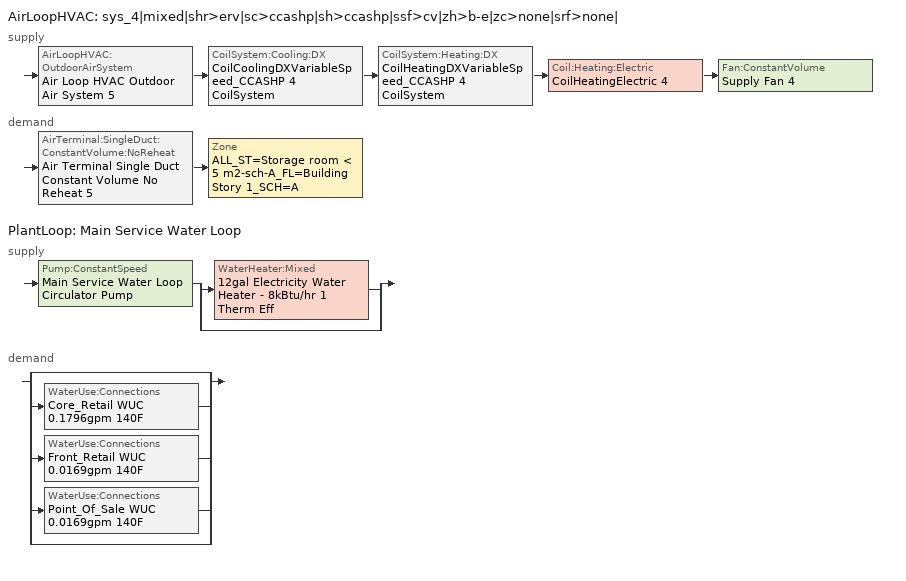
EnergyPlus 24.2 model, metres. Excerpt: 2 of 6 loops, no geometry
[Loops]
AirLoopHVAC 'sys_4|mixed|shr>erv|sc>ccashp|sh>ccashp|ssf>cv|zh>b-e|zc>none|srf>none|'
 supply: AirLoopHVAC:OutdoorAirSystem 'Air Loop HVAC Outdoor Air System 5' > CoilSystem:Cooling:DX 'CoilCoolingDXVariableSpeed_CCASHP 4 CoilSystem' > CoilSystem:Heating:DX 'CoilHeatingDXVariableSpeed_CCASHP 4 CoilSystem' > Coil:Heating:Electric 'CoilHeatingElectric 4' > Fan:ConstantVolume 'Supply Fan 4'
 demand: AirTerminal:SingleDuct:ConstantVolume:NoReheat 'Air Terminal Single Duct Constant Volume No Reheat 5' > Zone 'ALL_ST=Storage room < 5 m2-sch-A_FL=Building Story 1_SCH=A'
PlantLoop 'Main Service Water Loop'
 supply: Pump:ConstantSpeed 'Main Service Water Loop Circulator Pump' > split
  | WaterHeater:Mixed '12gal Electricity Water Heater - 8kBtu/hr 1 Therm Eff'
  | bypass
 demand: split
  | bypass
  | WaterUse:Connections 'Core_Retail WUC 0.1796gpm 140F'
  | WaterUse:Connections 'Front_Retail WUC 0.0169gpm 140F'
  | WaterUse:Connections 'Point_Of_Sale WUC 0.0169gpm 140F'
  | bypass
[ZoneControl:Thermostat]
ALL_ST=Storage room < 5 m2-sch-A_FL=Building Story 1_SCH=A Thermostat: Zone or ZoneList=ALL_ST=Storage room < 5 m2-sch-A_FL=Building Story 1_SCH=A; Control Type Schedule=ALL_ST=Storage room < 5 m2-sch-A_FL=Building Story 1_SCH=A Thermostat Schedule; Control 1=Space Function Storage room < 5 m2-sch-A Thermostat 3; Temperature Difference Between Cutout And Setpoint {deltaC}=0
[ThermostatSetpoint:DualSetpoint]
Space Function Storage room < 5 m2-sch-A Thermostat 3: Heating Setpoint Temperature Schedule=NECB-A-Thermostat Setpoint-Heating; Cooling Setpoint Temperature Schedule=NECB-A-Thermostat Setpoint-Cooling
[AirTerminal:SingleDuct:ConstantVolume:NoReheat]
Air Terminal Single Duct Constant Volume No Reheat 5: Availability Schedule=Always On Discrete; Maximum Air Flow Rate {m3/s}=AutoSize
[ZoneHVAC:Baseboard:Convective:Electric]
ZoneHVACBaseboardConvectiveElectric 4: Availability Schedule=Always On Discrete; Heating Design Capacity {W}=Autosize; Efficiency=1
[Zone equipment]
ALL_ST=Storage room < 5 m2-sch-A_FL=Building Story 1_SCH=A: Air Terminal Single Duct Constant Volume No Reheat 5, ZoneHVACBaseboardConvectiveElectric 4
[Sizing:Zone]
ALL_ST=Storage room < 5 m2-sch-A_FL=Building Story 1_SCH=A: Zone Cooling Design Supply Air Temperature Input Method=TemperatureDifference; Zone Cooling Design Supply Air Temperature {C}=13; Zone Cooling Design Supply Air Temperature Difference {deltaC}=11; Zone Heating Design Supply Air Temperature Input Method=TemperatureDifference; Zone Heating Design Supply Air Temperature {C}=43; Zone Heating Design Supply Air Temperature Difference {deltaC}=21; Zone Cooling Design Supply Air Humidity Ratio {kgWater/kgDryAir}=0.0085; Zone Heating Design Supply Air Humidity Ratio {kgWater/kgDryAir}=0.008; Design Specification Outdoor Air Object=ALL_ST=Storage room < 5 m2-sch-A_FL=Building Story 1_SCH=A DSOA Space List; Zone Heating Sizing Factor=1.3; Zone Cooling Sizing Factor=1.1; Cooling Design Air Flow Method=DesignDay; Cooling Design Air Flow Rate {m3/s}=0; Cooling Minimum Air Flow per Zone Floor Area {m3/s-m2}=0.000762; Cooling Minimum Air Flow {m3/s}=0; Cooling Minimum Air Flow Fraction=0; Heating Design Air Flow Method=DesignDay; Heating Design Air Flow Rate {m3/s}=0; Heating Maximum Air Flow per Zone Floor Area {m3/s-m2}=0.002032; Heating Maximum Air Flow {m3/s}=0.141576; Heating Maximum Air Flow Fraction=0.3; Account for Dedicated Outdoor Air System=No; Zone Load Sizing Method=Sensible Load Only No Latent Load; Zone Latent Cooling Design Supply Air Humidity Ratio Input Method=HumidityRatioDifference; Zone Cooling Design Supply Air Humidity Ratio Difference {kgWater/kgDryAir}=0.005; Zone Latent Heating Design Supply Air Humidity Ratio Input Method=HumidityRatioDifference; Zone Humidification Design Supply Air Humidity Ratio Difference {kgWater/kgDryAir}=0.005; Type of Space Sum to Use=Coincident
[Controller:MechanicalVentilation]
Controller Mechanical Ventilation 5: Availability Schedule=sys_4|mixed|shr>none|sc>ccashp|sh>ccashp|ssf>cv|zh>b-e|zc>none|srf>none| Occ Sch; Demand Controlled Ventilation=No; System Outdoor Air Method=ZoneSum; Zone or ZoneList Name 1=ALL_ST=Storage room < 5 m2-sch-A_FL=Building Story 1_SCH=A; Design Specification Outdoor Air Object Name 1=Space Function Storage room < 5 m2-sch-A Ventilation
[DesignSpecification:OutdoorAir]
Space Function Storage room < 5 m2-sch-A Ventilation: Outdoor Air Method=Sum; Outdoor Air Flow per Person {m3/s-person}=0.00507815; Outdoor Air Flow per Zone Floor Area {m3/s-m2}=0.0003048; Outdoor Air Flow per Zone {m3/s}=0; Outdoor Air Flow Air Changes per Hour {1/hr}=0
[DesignSpecification:OutdoorAir:SpaceList]
ALL_ST=Storage room < 5 m2-sch-A_FL=Building Story 1_SCH=A DSOA Space List: Space Name 1=Back_Space; Space Design Specification Outdoor Air Object Name 1=Space Function Storage room < 5 m2-sch-A Ventilation
[AirLoopHVAC]
sys_4|mixed|shr>erv|sc>ccashp|sh>ccashp|ssf>cv|zh>b-e|zc>none|srf>none|: Design Supply Air Flow Rate {m3/s}=AutoSize; Design Return Air Flow Fraction of Supply Air Flow=1
[Sizing:System]
sys_4|mixed|shr>erv|sc>ccashp|sh>ccashp|ssf>cv|zh>b-e|zc>none|srf>none|: Type of Load to Size On=Sensible; Design Outdoor Air Flow Rate {m3/s}=Autosize; Central Heating Maximum System Air Flow Ratio=1; Preheat Design Temperature {C}=7; Preheat Design Humidity Ratio {kgWater/kgDryAir}=0.008; Precool Design Temperature {C}=13; Precool Design Humidity Ratio {kgWater/kgDryAir}=0.008; Central Cooling Design Supply Air Temperature {C}=13; Central Heating Design Supply Air Temperature {C}=43; Type of Zone Sum to Use=NonCoincident; 100% Outdoor Air in Cooling=No; 100% Outdoor Air in Heating=No; Central Cooling Design Supply Air Humidity Ratio {kgWater/kgDryAir}=0.0085; Central Heating Design Supply Air Humidity Ratio {kgWater/kgDryAir}=0.008; Cooling Supply Air Flow Rate Method=DesignDay; Cooling Supply Air Flow Rate {m3/s}=0; Cooling Supply Air Flow Rate Per Floor Area {m3/s-m2}=0.00996765; Cooling Fraction of Autosized Cooling Supply Air Flow Rate=1; Cooling Supply Air Flow Rate Per Unit Cooling Capacity {m3/s-W}=3.94755e-05; Heating Supply Air Flow Rate Method=DesignDay; Heating Supply Air Flow Rate {m3/s}=0; Heating Supply Air Flow Rate Per Floor Area {m3/s-m2}=0.00996765; Heating Fraction of Autosized Heating Supply Air Flow Rate=1; Heating Fraction of Autosized Cooling Supply Air Flow Rate=1; Heating Supply Air Flow Rate Per Unit Heating Capacity {m3/s-W}=3.15882e-05; System Outdoor Air Method=ZoneSum; Zone Maximum Outdoor Air Fraction=1; Cooling Design Capacity Method=CoolingDesignCapacity; Cooling Design Capacity {W}=Autosize; Cooling Design Capacity Per Floor Area {W/m2}=234.7; Fraction of Autosized Cooling Design Capacity=1; Heating Design Capacity Method=HeatingDesignCapacity; Heating Design Capacity {W}=Autosize; Heating Design Capacity Per Floor Area {W/m2}=157; Fraction of Autosized Heating Design Capacity=1; Central Cooling Capacity Control Method=OnOff; Occupant Diversity=Autosize
[Controller:OutdoorAir]
Controller Outdoor Air 5: Minimum Outdoor Air Flow Rate {m3/s}=Autosize; Maximum Outdoor Air Flow Rate {m3/s}=Autosize; Economizer Control Type=DifferentialEnthalpy; Economizer Control Action Type=ModulateFlow; Lockout Type=NoLockout; Minimum Limit Type=FixedMinimum; Minimum Outdoor Air Schedule=sys_4|mixed|shr>none|sc>ccashp|sh>ccashp|ssf>cv|zh>b-e|zc>none|srf>none| Occ Sch; Mechanical Ventilation Controller=Controller Mechanical Ventilation 5; High Humidity Control=No; High Humidity Outdoor Air Flow Ratio=1; Control High Indoor Humidity Based on Outdoor Humidity Ratio=Yes; Heat Recovery Bypass Control Type=BypassWhenOAFlowGreaterThanMinimum; Economizer Operation Staging=InterlockedWithMechanicalCooling
[HeatExchanger:AirToAir:SensibleAndLatent]
sys_4|mixed|shr>none|sc>ccashp|sh>ccashp|ssf>cv|zh>b-e|zc>none|srf>none| ERV: Availability Schedule=Always On Discrete; Nominal Supply Air Flow Rate {m3/s}=Autosize; Sensible Effectiveness at 100% Heating Air Flow=0.5; Latent Effectiveness at 100% Heating Air Flow=0.5; Sensible Effectiveness at 100% Cooling Air Flow=0.5; Latent Effectiveness at 100% Cooling Air Flow=0.5; Nominal Electric Power {W}=146.926; Supply Air Outlet Temperature Control=Yes; Heat Exchanger Type=Rotary; Frost Control Type=ExhaustOnly; Threshold Temperature {C}=-23.3; Initial Defrost Time Fraction=0.167; Rate of Defrost Time Fraction Increase {1/K}=1.44; Economizer Lockout=Yes; Sensible Effectiveness of Heating Air Flow Curve=sys_4|mixed|shr>none|sc>ccashp|sh>ccashp|ssf>cv|zh>b-e|zc>none|srf>none| ERV_SensHeatEff 1; Latent Effectiveness of Heating Air Flow Curve=sys_4|mixed|shr>none|sc>ccashp|sh>ccashp|ssf>cv|zh>b-e|zc>none|srf>none| ERV_LatHeatEff 1; Sensible Effectiveness of Cooling Air Flow Curve=sys_4|mixed|shr>none|sc>ccashp|sh>ccashp|ssf>cv|zh>b-e|zc>none|srf>none| ERV_SensCoolEff 1; Latent Effectiveness of Cooling Air Flow Curve=sys_4|mixed|shr>none|sc>ccashp|sh>ccashp|ssf>cv|zh>b-e|zc>none|srf>none| ERV_LatCoolEff 1
[SetpointManager:OutdoorAirPretreat]
Setpoint Manager Outdoor Air Pretreat 5: Control Variable=Temperature; Minimum Setpoint Temperature {C}=-99; Maximum Setpoint Temperature {C}=99; Minimum Setpoint Humidity Ratio {kgWater/kgDryAir}=1e-05; Maximum Setpoint Humidity Ratio {kgWater/kgDryAir}=1; Setpoint Node or NodeList=sys_4|mixed|shr>none|sc>ccashp|sh>ccashp|ssf>cv|zh>b-e|zc>none|srf>none| ERV Primary Outlet Air Node
[SetpointManager:MixedAir] Control Variable=Temperature
Name | Setpoint Node or NodeList
sys_4|mixed|shr>erv|sc>ccashp|sh>ccashp|ssf>cv|zh>b-e|zc>none|srf>none| Mixed Air Node OS Default SPM | sys_4|mixed|shr>erv|sc>ccashp|sh>ccashp|ssf>cv|zh>b-e|zc>none|srf>none| Mixed Air Node
CoilCoolingDXVariableSpeed_CCASHP 4 Outlet Air Node OS Default SPM | CoilCoolingDXVariableSpeed_CCASHP 4 Outlet Air Node
CoilHeatingDXVariableSpeed_CCASHP 4 Outlet Air Node OS Default SPM | CoilHeatingDXVariableSpeed_CCASHP 4 Outlet Air Node
CoilHeatingElectric 4 Outlet Air Node OS Default SPM | CoilHeatingElectric 4 Outlet Air Node
[CoilSystem:Cooling:DX]
CoilCoolingDXVariableSpeed_CCASHP 4 CoilSystem: Cooling Coil=CoilCoolingDXVariableSpeed_CCASHP 4
[Coil:Cooling:DX:VariableSpeed]
CoilCoolingDXVariableSpeed_CCASHP 4: Number of Speeds=1; Nominal Speed Level=1; Gross Rated Total Cooling Capacity At Selected Nominal Speed Level {W}=57236.6; Rated Air Flow Rate At Selected Nominal Speed Level {m3/s}=AutoSize; Nominal Time for Condensate to Begin Leaving the Coil {s}=0; Initial Moisture Evaporation Rate Divided by Steady-State AC Latent Capacity=0; Maximum Cycling Rate {cycles/hr}=2.5; Latent Capacity Time Constant {s}=60; Fan Delay Time {s}=60; Energy Part Load Fraction Curve=Mitsubishi Hyper Heating VRF Outdoor Unit CPLFFPLR curve; Condenser Type=AirCooled; Evaporative Condenser Pump Rated Power Consumption {W}=0; Crankcase Heater Capacity {W}=1e-06; Maximum Outdoor Dry-Bulb Temperature for Crankcase Heater Operation {C}=10; Minimum Outdoor Dry-Bulb Temperature for Compressor Operation {C}=-25; Basin Heater Capacity {W/K}=0; Basin Heater Setpoint Temperature {C}=2; Speed Reference Unit Gross Rated Total Cooling Capacity 1 {W}=8914.19; Speed Reference Unit Gross Rated Sensible Heat Ratio 1=0.79; Speed Reference Unit Gross Rated Cooling COP 1 {W/W}=3.76; Speed Reference Unit Rated Air Flow Rate 1 {m3/s}=0.944; Speed Rated Evaporator Fan Power Per Volume Flow Rate 2017 1 {W/(m3/s)}=773.3; Speed Rated Evaporator Fan Power Per Volume Flow Rate 2023 1 {W/(m3/s)}=934.4; Speed Total Cooling Capacity Function of Temperature Curve Name 1=Mitsubishi Hyper Heating VRF Outdoor Unit CCAPFT curve; Speed Total Cooling Capacity Function of Air Flow Fraction Curve Name 1=Mitsubishi Hyper Heating VRF Outdoor Unit CCAPFFF curve; Speed Energy Input Ratio Function of Temperature Curve Name 1=Mitsubishi Hyper Heating VRF Outdoor Unit CEIRFT curve; Speed Energy Input Ratio Function of Air Flow Fraction Curve Name 1=Mitsubishi Hyper Heating VRF Outdoor Unit CEIRFFF curve
[CoilSystem:Heating:DX]
CoilHeatingDXVariableSpeed_CCASHP 4 CoilSystem: Heating Coil=CoilHeatingDXVariableSpeed_CCASHP 4
[Coil:Heating:DX:VariableSpeed]
CoilHeatingDXVariableSpeed_CCASHP 4: Number of Speeds=1; Nominal Speed Level=1; Rated Heating Capacity At Selected Nominal Speed Level {W}=57236.6; Rated Air Flow Rate At Selected Nominal Speed Level {m3/s}=AutoSize; Energy Part Load Fraction Curve=Mitsubishi Hyper Heating VRF Outdoor Unit HPLFFPLR curve; Defrost Energy Input Ratio Function of Temperature Curve=Mitsubishi Hyper Heating VRF Outdoor Unit Defrost HEIRFT curve; Minimum Outdoor Dry-Bulb Temperature for Compressor Operation {C}=-25; Maximum Outdoor Dry-Bulb Temperature for Defrost Operation {C}=5; Crankcase Heater Capacity {W}=1e-06; Maximum Outdoor Dry-Bulb Temperature for Crankcase Heater Operation {C}=10; Defrost Strategy=ReverseCycle; Defrost Control=OnDemand; Defrost Time Period Fraction=0.166667; Resistive Defrost Heater Capacity {W}=AutoSize; Speed Reference Unit Gross Rated Heating Capacity 1 {W}=9124.85; Speed Reference Unit Gross Rated Heating COP 1 {W/W}=4.5818; Speed Reference Unit Rated Air Flow Rate 1 {m3/s}=0.653; Speed Rated Supply Air Fan Power Per Volume Flow Rate 2017 1 {W/(m3/s)}=773.3; Speed Rated Supply Air Fan Power Per Volume Flow Rate 2023 1 {W/(m3/s)}=934.4; Speed Heating Capacity Function of Temperature Curve Name 1=Mitsubishi Hyper Heating VRF Outdoor Unit HCAPFT curve; Speed Total  Heating Capacity Function of Air Flow Fraction Curve Name 1=Mitsubishi Hyper Heating VRF Outdoor Unit HCAPFFF curve; Speed Energy Input Ratio Function of Temperature Curve Name 1=Mitsubishi Hyper Heating VRF Outdoor Unit HEIRFT curve; Speed Energy Input Ratio Function of Air Flow Fraction Curve Name 1=Mitsubishi Hyper Heating VRF Outdoor Unit HEIRFFF curve
[Coil:Heating:Electric]
CoilHeatingElectric 4: Availability Schedule=Always On Discrete; Efficiency=1; Nominal Capacity {W}=Autosize
[Fan:ConstantVolume]
Supply Fan 4: Availability Schedule=sys_4|mixed|shr>none|sc>ccashp|sh>ccashp|ssf>cv|zh>b-e|zc>none|srf>none| Occ Sch; Fan Total Efficiency=0.39975; Pressure Rise {Pa}=640; Maximum Flow Rate {m3/s}=AutoSize; Motor Efficiency=0.615; Motor In Airstream Fraction=1
[SetpointManager:SingleZone:Reheat]
Setpoint Manager Single Zone Reheat 5: Control Variable=Temperature; Minimum Supply Air Temperature {C}=13; Maximum Supply Air Temperature {C}=43; Control Zone=ALL_ST=Storage room < 5 m2-sch-A_FL=Building Story 1_SCH=A; Setpoint Node or NodeList=sys_4|mixed|shr>erv|sc>ccashp|sh>ccashp|ssf>cv|zh>b-e|zc>none|srf>none| Supply Outlet Node
[PlantLoop]
Main Service Water Loop: Fluid Type=Water; Plant Equipment Operation Scheme=Main Service Water Loop Operation Schemes; Maximum Loop Temperature {C}=60; Minimum Loop Temperature {C}=51.6667; Maximum Loop Flow Rate {m3/s}=Autosize; Minimum Loop Flow Rate {m3/s}=0; Plant Loop Volume {m3}=Autocalculate; Load Distribution Scheme=Optimal; Plant Loop Demand Calculation Scheme=SingleSetpoint; Common Pipe Simulation=None
[Sizing:Plant]
Main Service Water Loop: Loop Type=Heating; Design Loop Exit Temperature {C}=60; Loop Design Temperature Difference {deltaC}=5; Sizing Option=NonCoincident; Zone Timesteps in Averaging Window=1; Coincident Sizing Factor Mode=None
[Pump:ConstantSpeed]
Main Service Water Loop Circulator Pump: Design Flow Rate {m3/s}=Autosize; Design Pump Head {Pa}=1.70686e+06; Design Power Consumption {W}=Autosize; Motor Efficiency=0.7; Fraction of Motor Inefficiencies to Fluid Stream=0; Pump Control Type=Intermittent; Design Power Sizing Method=PowerPerFlowPerPressure; Design Electric Power per Unit Flow Rate {W/(m3/s)}=348701.1; Design Shaft Power per Unit Flow Rate per Unit Head {W-s/m3-Pa}=1.28205
[WaterHeater:Mixed]
12gal Electricity Water Heater - 8kBtu/hr 1 Therm Eff: Tank Volume {m3}=0.0460675; Setpoint Temperature Schedule=Service Water Loop Temp - 140F; Deadband Temperature Difference {deltaC}=2; Maximum Temperature Limit {C}=60; Heater Control Type=Cycle; Heater Maximum Capacity {W}=2407.03; Heater Ignition Minimum Flow Rate {m3/s}=0; Heater Ignition Delay {s}=0; Heater Fuel Type=Electricity; Heater Thermal Efficiency=1; Off Cycle Parasitic Fuel Consumption Rate {W}=12.4494; Off Cycle Parasitic Fuel Type=Electricity; Off Cycle Parasitic Heat Fraction to Tank=0.8; On Cycle Parasitic Fuel Consumption Rate {W}=12.4494; On Cycle Parasitic Fuel Type=Electricity; On Cycle Parasitic Heat Fraction to Tank=0; Ambient Temperature Indicator=Schedule; Ambient Temperature Schedule=Water Heater Ambient Temp Schedule 71.6F; Off Cycle Loss Coefficient to Ambient Temperature {W/K}=1.26549; Off Cycle Loss Fraction to Zone=1; On Cycle Loss Coefficient to Ambient Temperature {W/K}=1.26549; On Cycle Loss Fraction to Zone=1; Use Side Effectiveness=1; Source Side Effectiveness=1; Use Side Design Flow Rate {m3/s}=Autosize; Source Side Design Flow Rate {m3/s}=Autosize; Indirect Water Heating Recovery Time {hr}=1.5; Source Side Flow Control Mode=IndirectHeatPrimarySetpoint
[WaterHeater:Sizing]
12gal Electricity Water Heater - 8kBtu/hr 1 Therm Eff: Design Mode=PeakDraw; Time Storage Can Meet Peak Draw {hr}=0.538503; Time for Tank Recovery {hr}=1; Nominal Tank Volume for Autosizing Plant Connections {m3}=1
[SetpointManager:Scheduled]
Service hot water setpoint manager: Control Variable=Temperature; Schedule=Service Water Loop Temp - 140F; Setpoint Node or NodeList=Main Service Water Loop Supply Outlet Node
[WaterUse:Connections] Drain Water Heat Exchanger Type=None; Drain Water Heat Exchanger Destination=Plant
Name | Water Use Equipment Name 1
Core_Retail WUC 0.1796gpm 140F | Core_Retail Service Water Use 0.1796gpm 140F
Front_Retail WUC 0.0169gpm 140F | Front_Retail Service Water Use 0.0169gpm 140F
Point_Of_Sale WUC 0.0169gpm 140F | Point_Of_Sale Service Water Use 0.0169gpm 140F
[WaterUse:Equipment] Flow Rate Fraction Schedule=NECB-C-Service Water Heating; Target Temperature Schedule=Mixed Water At Faucet Temp - 140F; Sensible Fraction Schedule=Fraction Sensible - 0.2; Latent Fraction Schedule=Fraction Latent - 0.05
Name | Peak Flow Rate {m3/s} | Zone
Core_Retail Service Water Use 0.1796gpm 140F | 1.13341e-05 | ALL_ST=Sales area_FL=Building Story 1_SCH=C 2
Front_Retail Service Water Use 0.0169gpm 140F | 1.06798e-06 | ALL_ST=Sales area_FL=Building Story 1_SCH=C 1
Point_Of_Sale Service Water Use 0.0169gpm 140F | 1.06798e-06 | ALL_ST=Sales area_FL=Building Story 1_SCH=C
[PlantEquipmentOperationSchemes]
Main Service Water Loop Operation Schemes: Control Scheme Object Type 1=PlantEquipmentOperation:HeatingLoad; Control Scheme Name 1=Main Service Water Loop Heating Operation Scheme; Control Scheme Schedule Name 1=Always On Discrete
[PlantEquipmentOperation:HeatingLoad]
Main Service Water Loop Heating Operation Scheme: Load Range Lower Limit 1 {W}=0; Load Range Upper Limit 1 {W}=1000000000; Range Equipment List Name 1=Main Service Water Loop Heating Equipment List
[PlantEquipmentList]
Main Service Water Loop Heating Equipment List: WaterHeater:Mixed, 12gal Electricity Water Heater - 8kBtu/hr 1 Therm Eff
[Schedule:Day:Interval]
NECB-A-Thermostat Setpoint-Heating Sun|Hol Day; NECB-A-Thermostat Setpoint-Heating Sat Day: No, 24:00, 18
NECB-A-Thermostat Setpoint-Heating Default|Wkdy Day; NECB-A-Thermostat Setpoint-Heating Default: No, 06:00, 18, 07:00, 20, 21:00, 22, 24:00, 18
NECB-A-Thermostat Setpoint-Cooling Sun|Hol Day; NECB-A-Thermostat Setpoint-Cooling Sat Day: No, 24:00, 35
NECB-A-Thermostat Setpoint-Cooling Default|Wkdy Day; NECB-A-Thermostat Setpoint-Cooling Default: No, 06:00, 35, 21:00, 24, 24:00, 35
Schedule Day 14; Schedule Day 13: No, 24:00, 0
sys_4|mixed|shr>none|sc>ccashp|sh>ccashp|ssf>cv|zh>b-e|zc>none|srf>none| Occ Sch Default: No, 08:00, 0, 19:00, 1, 24:00, 0
sys_4|mixed|shr>none|sc>ccashp|sh>ccashp|ssf>cv|zh>b-e|zc>none|srf>none| Occ Sch Summer Design Day; sys_4|mixed|shr>none|sc>ccashp|sh>ccashp|ssf>cv|zh>b-e|zc>none|srf>none| Occ Sch Winter Design Day: No, 24:00, 1
Fraction Latent - 0.05 Default: No, 24:00, 0.05
Fraction Sensible - 0.2 Default: No, 24:00, 0.2
Mixed Water At Faucet Temp - 140F Default; Service Water Loop Temp - 140F Default: No, 24:00, 60
NECB-C-Service Water Heating Default; NECB-C-Service Water Heating Default|Wkdy Day: No, 08:00, 0.05, 09:00, 0.1, 10:00, 0.2, 11:00, 0.3, 12:00, 0.4, 16:00, 0.8, 17:00, 0.6, 18:00, 0.4, 19:00, 0.3, 21:00, 0.2, 24:00, 0.05
NECB-C-Service Water Heating Sat Day: No, 08:00, 0.05, 09:00, 0.1, 10:00, 0.2, 11:00, 0.3, 12:00, 0.5, 16:00, 0.9, 17:00, 0.7, 18:00, 0.5, 19:00, 0.3, 21:00, 0.2, 24:00, 0.05
NECB-C-Service Water Heating Sun|Hol Day: No, 08:00, 0.05, 09:00, 0.1, 10:00, 0.2, 11:00, 0.3, 12:00, 0.5, 17:00, 0.9, 18:00, 0.5, 19:00, 0.3, 24:00, 0.05
Water Heater Ambient Temp Schedule 71.6F Default: No, 24:00, 22
[Schedule:Week:Daily]
NECB-A-Thermostat Setpoint-Heating Week Rule - Jan1-Dec31: NECB-A-Thermostat Setpoint-Heating Sun|Hol Day, NECB-A-Thermostat Setpoint-Heating Default|Wkdy Day, NECB-A-Thermostat Setpoint-Heating Default|Wkdy Day, NECB-A-Thermostat Setpoint-Heating Default|Wkdy Day, NECB-A-Thermostat Setpoint-Heating Default|Wkdy Day, NECB-A-Thermostat Setpoint-Heating Default|Wkdy Day, NECB-A-Thermostat Setpoint-Heating Sat Day, NECB-A-Thermostat Setpoint-Heating Default, NECB-A-Thermostat Setpoint-Heating Default, NECB-A-Thermostat Setpoint-Heating Default, NECB-A-Thermostat Setpoint-Heating Default, NECB-A-Thermostat Setpoint-Heating Default
NECB-A-Thermostat Setpoint-Cooling Week Rule - Jan1-Dec31: NECB-A-Thermostat Setpoint-Cooling Sun|Hol Day, NECB-A-Thermostat Setpoint-Cooling Default|Wkdy Day, NECB-A-Thermostat Setpoint-Cooling Default|Wkdy Day, NECB-A-Thermostat Setpoint-Cooling Default|Wkdy Day, NECB-A-Thermostat Setpoint-Cooling Default|Wkdy Day, NECB-A-Thermostat Setpoint-Cooling Default|Wkdy Day, NECB-A-Thermostat Setpoint-Cooling Sat Day, NECB-A-Thermostat Setpoint-Cooling Default, NECB-A-Thermostat Setpoint-Cooling Default, NECB-A-Thermostat Setpoint-Cooling Default, NECB-A-Thermostat Setpoint-Cooling Default, NECB-A-Thermostat Setpoint-Cooling Default
sys_4|mixed|shr>none|sc>ccashp|sh>ccashp|ssf>cv|zh>b-e|zc>none|srf>none| Occ Sch Week Rule - Jan1-Dec31: Schedule Day 14, sys_4|mixed|shr>none|sc>ccashp|sh>ccashp|ssf>cv|zh>b-e|zc>none|srf>none| Occ Sch Default, sys_4|mixed|shr>none|sc>ccashp|sh>ccashp|ssf>cv|zh>b-e|zc>none|srf>none| Occ Sch Default, sys_4|mixed|shr>none|sc>ccashp|sh>ccashp|ssf>cv|zh>b-e|zc>none|srf>none| Occ Sch Default, sys_4|mixed|shr>none|sc>ccashp|sh>ccashp|ssf>cv|zh>b-e|zc>none|srf>none| Occ Sch Default, sys_4|mixed|shr>none|sc>ccashp|sh>ccashp|ssf>cv|zh>b-e|zc>none|srf>none| Occ Sch Default, Schedule Day 13, sys_4|mixed|shr>none|sc>ccashp|sh>ccashp|ssf>cv|zh>b-e|zc>none|srf>none| Occ Sch Default, sys_4|mixed|shr>none|sc>ccashp|sh>ccashp|ssf>cv|zh>b-e|zc>none|srf>none| Occ Sch Summer Design Day, sys_4|mixed|shr>none|sc>ccashp|sh>ccashp|ssf>cv|zh>b-e|zc>none|srf>none| Occ Sch Winter Design Day, sys_4|mixed|shr>none|sc>ccashp|sh>ccashp|ssf>cv|zh>b-e|zc>none|srf>none| Occ Sch Default, sys_4|mixed|shr>none|sc>ccashp|sh>ccashp|ssf>cv|zh>b-e|zc>none|srf>none| Occ Sch Default
Fraction Latent - 0.05 Week Rule - Jan1-Dec31: Fraction Latent - 0.05 Default, Fraction Latent - 0.05 Default, Fraction Latent - 0.05 Default, Fraction Latent - 0.05 Default, Fraction Latent - 0.05 Default, Fraction Latent - 0.05 Default, Fraction Latent - 0.05 Default, Fraction Latent - 0.05 Default, Fraction Latent - 0.05 Default, Fraction Latent - 0.05 Default, Fraction Latent - 0.05 Default, Fraction Latent - 0.05 Default
Fraction Sensible - 0.2 Week Rule - Jan1-Dec31: Fraction Sensible - 0.2 Default, Fraction Sensible - 0.2 Default, Fraction Sensible - 0.2 Default, Fraction Sensible - 0.2 Default, Fraction Sensible - 0.2 Default, Fraction Sensible - 0.2 Default, Fraction Sensible - 0.2 Default, Fraction Sensible - 0.2 Default, Fraction Sensible - 0.2 Default, Fraction Sensible - 0.2 Default, Fraction Sensible - 0.2 Default, Fraction Sensible - 0.2 Default
Mixed Water At Faucet Temp - 140F Week Rule - Jan1-Dec31: Mixed Water At Faucet Temp - 140F Default, Mixed Water At Faucet Temp - 140F Default, Mixed Water At Faucet Temp - 140F Default, Mixed Water At Faucet Temp - 140F Default, Mixed Water At Faucet Temp - 140F Default, Mixed Water At Faucet Temp - 140F Default, Mixed Water At Faucet Temp - 140F Default, Mixed Water At Faucet Temp - 140F Default, Mixed Water At Faucet Temp - 140F Default, Mixed Water At Faucet Temp - 140F Default, Mixed Water At Faucet Temp - 140F Default, Mixed Water At Faucet Temp - 140F Default
NECB-C-Service Water Heating Week Rule - Jan1-Dec31: NECB-C-Service Water Heating Sun|Hol Day, NECB-C-Service Water Heating Default|Wkdy Day, NECB-C-Service Water Heating Default|Wkdy Day, NECB-C-Service Water Heating Default|Wkdy Day, NECB-C-Service Water Heating Default|Wkdy Day, NECB-C-Service Water Heating Default|Wkdy Day, NECB-C-Service Water Heating Sat Day, NECB-C-Service Water Heating Default, NECB-C-Service Water Heating Default, NECB-C-Service Water Heating Default, NECB-C-Service Water Heating Default, NECB-C-Service Water Heating Default
Service Water Loop Temp - 140F Week Rule - Jan1-Dec31: Service Water Loop Temp - 140F Default, Service Water Loop Temp - 140F Default, Service Water Loop Temp - 140F Default, Service Water Loop Temp - 140F Default, Service Water Loop Temp - 140F Default, Service Water Loop Temp - 140F Default, Service Water Loop Temp - 140F Default, Service Water Loop Temp - 140F Default, Service Water Loop Temp - 140F Default, Service Water Loop Temp - 140F Default, Service Water Loop Temp - 140F Default, Service Water Loop Temp - 140F Default
Water Heater Ambient Temp Schedule 71.6F Week Rule - Jan1-Dec31: Water Heater Ambient Temp Schedule 71.6F Default, Water Heater Ambient Temp Schedule 71.6F Default, Water Heater Ambient Temp Schedule 71.6F Default, Water Heater Ambient Temp Schedule 71.6F Default, Water Heater Ambient Temp Schedule 71.6F Default, Water Heater Ambient Temp Schedule 71.6F Default, Water Heater Ambient Temp Schedule 71.6F Default, Water Heater Ambient Temp Schedule 71.6F Default, Water Heater Ambient Temp Schedule 71.6F Default, Water Heater Ambient Temp Schedule 71.6F Default, Water Heater Ambient Temp Schedule 71.6F Default, Water Heater Ambient Temp Schedule 71.6F Default
[Schedule:Year]
NECB-A-Thermostat Setpoint-Heating: NECB-A-Thermostat Setpoint-Heating Week Rule - Jan1-Dec31, 1, 1, 12, 31
NECB-A-Thermostat Setpoint-Cooling: NECB-A-Thermostat Setpoint-Cooling Week Rule - Jan1-Dec31, 1, 1, 12, 31
sys_4|mixed|shr>none|sc>ccashp|sh>ccashp|ssf>cv|zh>b-e|zc>none|srf>none| Occ Sch: sys_4|mixed|shr>none|sc>ccashp|sh>ccashp|ssf>cv|zh>b-e|zc>none|srf>none| Occ Sch Week Rule - Jan1-Dec31, 1, 1, 12, 31
Fraction Latent - 0.05: Fraction Latent - 0.05 Week Rule - Jan1-Dec31, 1, 1, 12, 31
Fraction Sensible - 0.2: Fraction Sensible - 0.2 Week Rule - Jan1-Dec31, 1, 1, 12, 31
Mixed Water At Faucet Temp - 140F: Mixed Water At Faucet Temp - 140F Week Rule - Jan1-Dec31, 1, 1, 12, 31
NECB-C-Service Water Heating: NECB-C-Service Water Heating Week Rule - Jan1-Dec31, 1, 1, 12, 31
Service Water Loop Temp - 140F: Service Water Loop Temp - 140F Week Rule - Jan1-Dec31, 1, 1, 12, 31
Water Heater Ambient Temp Schedule 71.6F: Water Heater Ambient Temp Schedule 71.6F Week Rule - Jan1-Dec31, 1, 1, 12, 31
[Schedule:Compact]
ALL_ST=Storage room < 5 m2-sch-A_FL=Building Story 1_SCH=A Thermostat Schedule: Through: 12/31, For: AllDays, Until: 24:00, 4
[Schedule:Constant]
Always On Discrete: Hourly Value=1
[Table:Lookup]
Mitsubishi Hyper Heating VRF Outdoor Unit CPLFFPLR curve: Mitsubishi Hyper Heating VRF Outdoor Unit CPLFFPLR curve Independent Variable List, None, 1, Dimensionless, 0, 0, 0, 0, 0, 0, 0, 0, 0, 0
Mitsubishi Hyper Heating VRF Outdoor Unit HPLFFPLR curve: Mitsubishi Hyper Heating VRF Outdoor Unit HPLFFPLR curve Independent Variable List, None, 1, Dimensionless, 0, 0, 0, 0, 0, 0, 0, 0, 0
Mitsubishi Hyper Heating VRF Outdoor Unit Defrost HEIRFT curve: Mitsubishi Hyper Heating VRF Outdoor Unit Defrost HEIRFT curve Independent Variable List, None, 1, Dimensionless, 1, 1, 1, 1, 1, 1, 1, 1, 1, 1, 1, 1, 1, 1, 1, 1, 1, 1, 1, 1, 1, 1
sys_4|mixed|shr>none|sc>ccashp|sh>ccashp|ssf>cv|zh>b-e|zc>none|srf>none| ERV_SensHeatEff 1: sys_4|mixed|shr>none|sc>ccashp|sh>ccashp|ssf>cv|zh>b-e|zc>none|srf>none| ERV_SensHeatEff 1 Independent Variable List, DivisorOnly, 0.5, 0, 10, Dimensionless, 0.5, 0.5
sys_4|mixed|shr>none|sc>ccashp|sh>ccashp|ssf>cv|zh>b-e|zc>none|srf>none| ERV_LatHeatEff 1: sys_4|mixed|shr>none|sc>ccashp|sh>ccashp|ssf>cv|zh>b-e|zc>none|srf>none| ERV_LatHeatEff 1 Independent Variable List, DivisorOnly, 0.5, 0, 10, Dimensionless, 0.5, 0.5
sys_4|mixed|shr>none|sc>ccashp|sh>ccashp|ssf>cv|zh>b-e|zc>none|srf>none| ERV_SensCoolEff 1: sys_4|mixed|shr>none|sc>ccashp|sh>ccashp|ssf>cv|zh>b-e|zc>none|srf>none| ERV_SensCoolEff 1 Independent Variable List, DivisorOnly, 0.5, 0, 10, Dimensionless, 0.5, 0.5
sys_4|mixed|shr>none|sc>ccashp|sh>ccashp|ssf>cv|zh>b-e|zc>none|srf>none| ERV_LatCoolEff 1: sys_4|mixed|shr>none|sc>ccashp|sh>ccashp|ssf>cv|zh>b-e|zc>none|srf>none| ERV_LatCoolEff 1 Independent Variable List, DivisorOnly, 0.5, 0, 10, Dimensionless, 0.5, 0.5
[Table:IndependentVariableList]
Mitsubishi Hyper Heating VRF Outdoor Unit CPLFFPLR curve Independent Variable List: Mitsubishi Hyper Heating VRF Outdoor Unit CPLFFPLR curve_ind_1
Mitsubishi Hyper Heating VRF Outdoor Unit HPLFFPLR curve Independent Variable List: Mitsubishi Hyper Heating VRF Outdoor Unit HPLFFPLR curve_ind_1
Mitsubishi Hyper Heating VRF Outdoor Unit Defrost HEIRFT curve Independent Variable List: Mitsubishi Hyper Heating VRF Outdoor Unit Defrost HEIRFT curve_ind_1, Mitsubishi Hyper Heating VRF Outdoor Unit Defrost HEIRFT curve_ind_2
sys_4|mixed|shr>none|sc>ccashp|sh>ccashp|ssf>cv|zh>b-e|zc>none|srf>none| ERV_SensHeatEff 1 Independent Variable List: sys_4|mixed|shr>none|sc>ccashp|sh>ccashp|ssf>cv|zh>b-e|zc>none|srf>none| ERV_SensibleHeating_IndependentVariable
sys_4|mixed|shr>none|sc>ccashp|sh>ccashp|ssf>cv|zh>b-e|zc>none|srf>none| ERV_LatHeatEff 1 Independent Variable List: sys_4|mixed|shr>none|sc>ccashp|sh>ccashp|ssf>cv|zh>b-e|zc>none|srf>none| ERV_LatentHeating_IndependentVariable
sys_4|mixed|shr>none|sc>ccashp|sh>ccashp|ssf>cv|zh>b-e|zc>none|srf>none| ERV_SensCoolEff 1 Independent Variable List: sys_4|mixed|shr>none|sc>ccashp|sh>ccashp|ssf>cv|zh>b-e|zc>none|srf>none| ERV_SensibleCooling_IndependentVariable
sys_4|mixed|shr>none|sc>ccashp|sh>ccashp|ssf>cv|zh>b-e|zc>none|srf>none| ERV_LatCoolEff 1 Independent Variable List: sys_4|mixed|shr>none|sc>ccashp|sh>ccashp|ssf>cv|zh>b-e|zc>none|srf>none| ERV_LatentCooling_IndependentVariable
[Table:IndependentVariable]
Mitsubishi Hyper Heating VRF Outdoor Unit CPLFFPLR curve_ind_1: Linear, Constant, 0, 1, Dimensionless, 0.1, 0.2, 0.3, 0.4, 0.5, 0.556, 0.694, 0.833, 0.972, 1
Mitsubishi Hyper Heating VRF Outdoor Unit HPLFFPLR curve_ind_1: Linear, Constant, 0, 1, Dimensionless, 0.1, 0.2, 0.3, 0.4, 0.5, 0.555, 0.694, 0.833, 1
Mitsubishi Hyper Heating VRF Outdoor Unit Defrost HEIRFT curve_ind_1: Linear, Constant, 15, 27.2, Temperature, 15, 27.2
Mitsubishi Hyper Heating VRF Outdoor Unit Defrost HEIRFT curve_ind_2: Linear, Constant, -25, 6, Temperature, -25, -10, -8, -6, -4, -2, 0, 1, 2, 4, 6
sys_4|mixed|shr>none|sc>ccashp|sh>ccashp|ssf>cv|zh>b-e|zc>none|srf>none| ERV_SensibleHeating_IndependentVariable; sys_4|mixed|shr>none|sc>ccashp|sh>ccashp|ssf>cv|zh>b-e|zc>none|srf>none| ERV_LatentHeating_IndependentVariable; sys_4|mixed|shr>none|sc>ccashp|sh>ccashp|ssf>cv|zh>b-e|zc>none|srf>none| ERV_SensibleCooling_IndependentVariable; sys_4|mixed|shr>none|sc>ccashp|sh>ccashp|ssf>cv|zh>b-e|zc>none|srf>none| ERV_LatentCooling_IndependentVariable: Linear, Linear, 0, 10, Dimensionless, 0.75, 1
[Curve:Biquadratic] Minimum Value of x {BasedOnField A2}=15
Name | Coefficient1 Constant | Coefficient2 x | Coefficient3 x**2 | Coefficient4 y | Coefficient5 y**2 | Coefficient6 x*y | Maximum Value of x {BasedOnField A2} | Minimum Value of y {BasedOnField A3} | Maximum Value of y {BasedOnField A3}
Mitsubishi Hyper Heating VRF Outdoor Unit CCAPFT curve | 0.041806 | 0.0640406 | -0.000556932 | 0.00840778 | -0.00010814 | -0.000333479 | 24 | -5 | 43
Mitsubishi Hyper Heating VRF Outdoor Unit CEIRFT curve | 1.51115 | -0.0599811 | 0.000969596 | -0.00845921 | 0.000389855 | 0.000125837 | 24 | -5 | 43
Mitsubishi Hyper Heating VRF Outdoor Unit HCAPFT curve | 1.04243 | 0.0320234 | -0.00158028 | 0.0255781 | -0.000168303 | -0.00103771 | 27.2 | -25 | 15
Mitsubishi Hyper Heating VRF Outdoor Unit HEIRFT curve | 1.2246 | 0.0053626 | -0.000269902 | -0.0415824 | 0.000500483 | 0.000352842 | 27.2 | -25 | 15
[Curve:Quadratic] Coefficient3 x**2=0
Name | Coefficient1 Constant | Coefficient2 x | Minimum Value of x {BasedOnField A2} | Maximum Value of x {BasedOnField A2}
Mitsubishi Hyper Heating VRF Outdoor Unit CCAPFFF curve; Mitsubishi Hyper Heating VRF Outdoor Unit HCAPFFF curve | 0.8 | 0.2 | 0.5 | 1.5
Mitsubishi Hyper Heating VRF Outdoor Unit CEIRFFF curve; Mitsubishi Hyper Heating VRF Outdoor Unit HEIRFFF curve | 1 | 0 | 0 | 1
